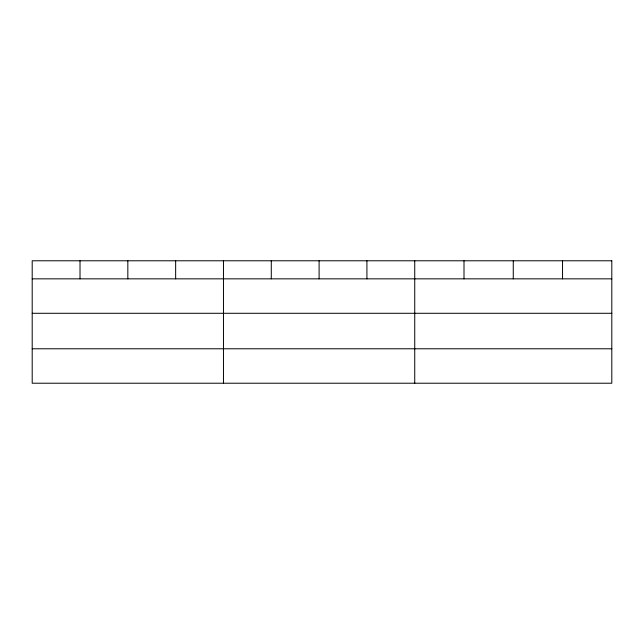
<?xml version="1.0" encoding="UTF-8"?>
<svg xmlns="http://www.w3.org/2000/svg" width="644" height="644" viewBox="0 0 644 644"><rect width="100%" height="100%" fill="white"/><g stroke="black" fill="none" stroke-linecap="round" stroke-linejoin="round"><path stroke-width="0.97" d="M32.2 278.844L611.8 278.844M32.2 313.29L611.8 313.29M32.2 348.782L611.8 348.782M562.534 260.78L562.534 278.844M513.268 260.78L513.268 278.844M464.002 260.78L464.002 278.844M414.736 260.78L414.736 383.22M366.919 260.78L366.919 278.844M319.102 260.78L319.102 278.844M271.285 260.78L271.285 278.844M223.468 260.78L223.468 383.22M175.651 260.78L175.651 278.844M127.834 260.78L127.834 278.844M80.017 260.78L80.017 278.844M611.8 260.78L32.2 260.78L32.2 383.22L611.8 383.22L611.8 260.78"/></g></svg>
